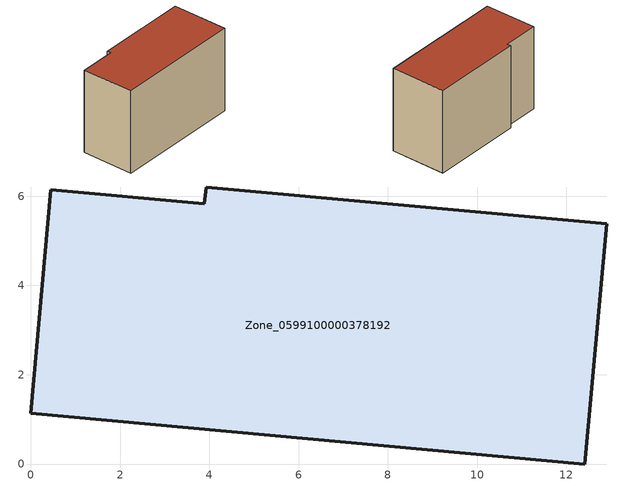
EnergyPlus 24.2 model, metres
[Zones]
Zone_0599100000378192
 floor ground (C_G): 12.41,0 0,1.13 0.45,6.14 3.89,5.83 3.92,6.21 12.9,5.39 z0
 wall outside (C_F): 0,1.13 12.41,0 12.9,5.39 3.92,6.21 3.89,5.83 0.45,6.14 0,1.13 z0:8.28
 roof outside (C_R): 0.45,6.14 0,1.13 12.41,0 12.9,5.39 3.92,6.21 3.89,5.83 z8.28
[BUILDING]
Pand.0599100000378192: North Axis=0; Terrain=City; Loads Convergence Tolerance Value=0.04; Temperature Convergence Tolerance Value=0.4; Solar Distribution=FullExterior; Maximum Number of Warmup Days=25; Minimum Number of Warmup Days=1
[Site:Location]
Rotterdam.The.Hague.AP_ZH_NLD Design_Conditions: Latitude=51.96; Longitude=4.45; Time Zone=1; Elevation=-4.5
[SITE:GROUNDTEMPERATURE:BUILDINGSURFACE]
18, 18, 18, 18, 18, 18, 18, 18, 18, 18, 18, 18
[MATERIAL] Thermal Absorptance=0.9; Solar Absorptance=0.7; Visible Absorptance=0.7
Name | Roughness | Thickness | Conductivity | Density | Specific Heat
G.TI.1992-2005 | MediumSmooth | 0.15 | 0.06 | 540 | 1210
F.TI.1992-2005 | Rough | 0.3 | 0.12 | 1920 | 840
R.TI.1992-2005 | MediumRough | 0.2 | 0.08 | 1500 | 1000
[CONSTRUCTION]
C_G: G.TI.1992-2005
C_F: F.TI.1992-2005
C_R: R.TI.1992-2005
[ZONE]
Zone_0599100000378192: Type=1; Multiplier=1; Ceiling Height=Autocalculate; Volume=Autocalculate; Floor Area=autocalculate; Part of Total Floor Area=Yes
[ZONEINFILTRATION:DESIGNFLOWRATE]
Infil_Zone_0599100000378192: Zone or ZoneList or Space or SpaceList=Zone_0599100000378192; Schedule=AlwaysOn; Design Flow Rate Calculation Method=Flow/Area; Flow Rate per Floor Area=0.0015; Constant Term Coefficient=1; Temperature Term Coefficient=0; Velocity Term Coefficient=0; Velocity Squared Term Coefficient=0
[HVACTEMPLATE:ZONE:IDEALLOADSAIRSYSTEM]
Zone_0599100000378192: Maximum Heating Supply Air Temperature=50; Minimum Cooling Supply Air Temperature=13; Maximum Heating Supply Air Humidity Ratio=0.0156; Minimum Cooling Supply Air Humidity Ratio=0.0077; Heating Limit=NoLimit; Cooling Limit=NoLimit; Dehumidification Control Type=ConstantSensibleHeatRatio; Cooling Sensible Heat Ratio=0.7; Dehumidification Setpoint=60; Humidification Control Type=None; Humidification Setpoint=30; Outdoor Air Method=None; Outdoor Air Flow Rate per Person=0.00944; Outdoor Air Flow Rate per Zone Floor Area=0; Outdoor Air Flow Rate per Zone=0; Demand Controlled Ventilation Type=None; Outdoor Air Economizer Type=NoEconomizer; Heat Recovery Type=None; Sensible Heat Recovery Effectiveness=0.7; Latent Heat Recovery Effectiveness=0.65
[ZONECONTROL:THERMOSTAT]
ThermostatControl_Zone_0599100000378192: Zone or ZoneList=Zone_0599100000378192; Control Type Schedule=DualSetpointControlType; Control 1=Thermostat_Zone_0599100000378192; Temperature Difference Between Cutout And Setpoint=0
[THERMOSTATSETPOINT:DUALSETPOINT]
Thermostat_Zone_0599100000378192: Heating Setpoint Temperature Schedule=HeatingSetpoint_Zone_0599100000378192; Cooling Setpoint Temperature Schedule=CoolingSetpoint_Zone_0599100000378192
[SCHEDULE:COMPACT]
HeatingSetpoint_Zone_0599100000378192: Through: 12/31, For: AllDays, Until: 24:00, 21
CoolingSetpoint_Zone_0599100000378192: Through: 12/31, For: AllDays, Until: 24:00, 24
DualSetpointControlType: Through: 12/31, For: AllDays, Until: 24:00, 4
AlwaysOn: Through: 12/31, For: AllDays, Until: 24:00, 1
